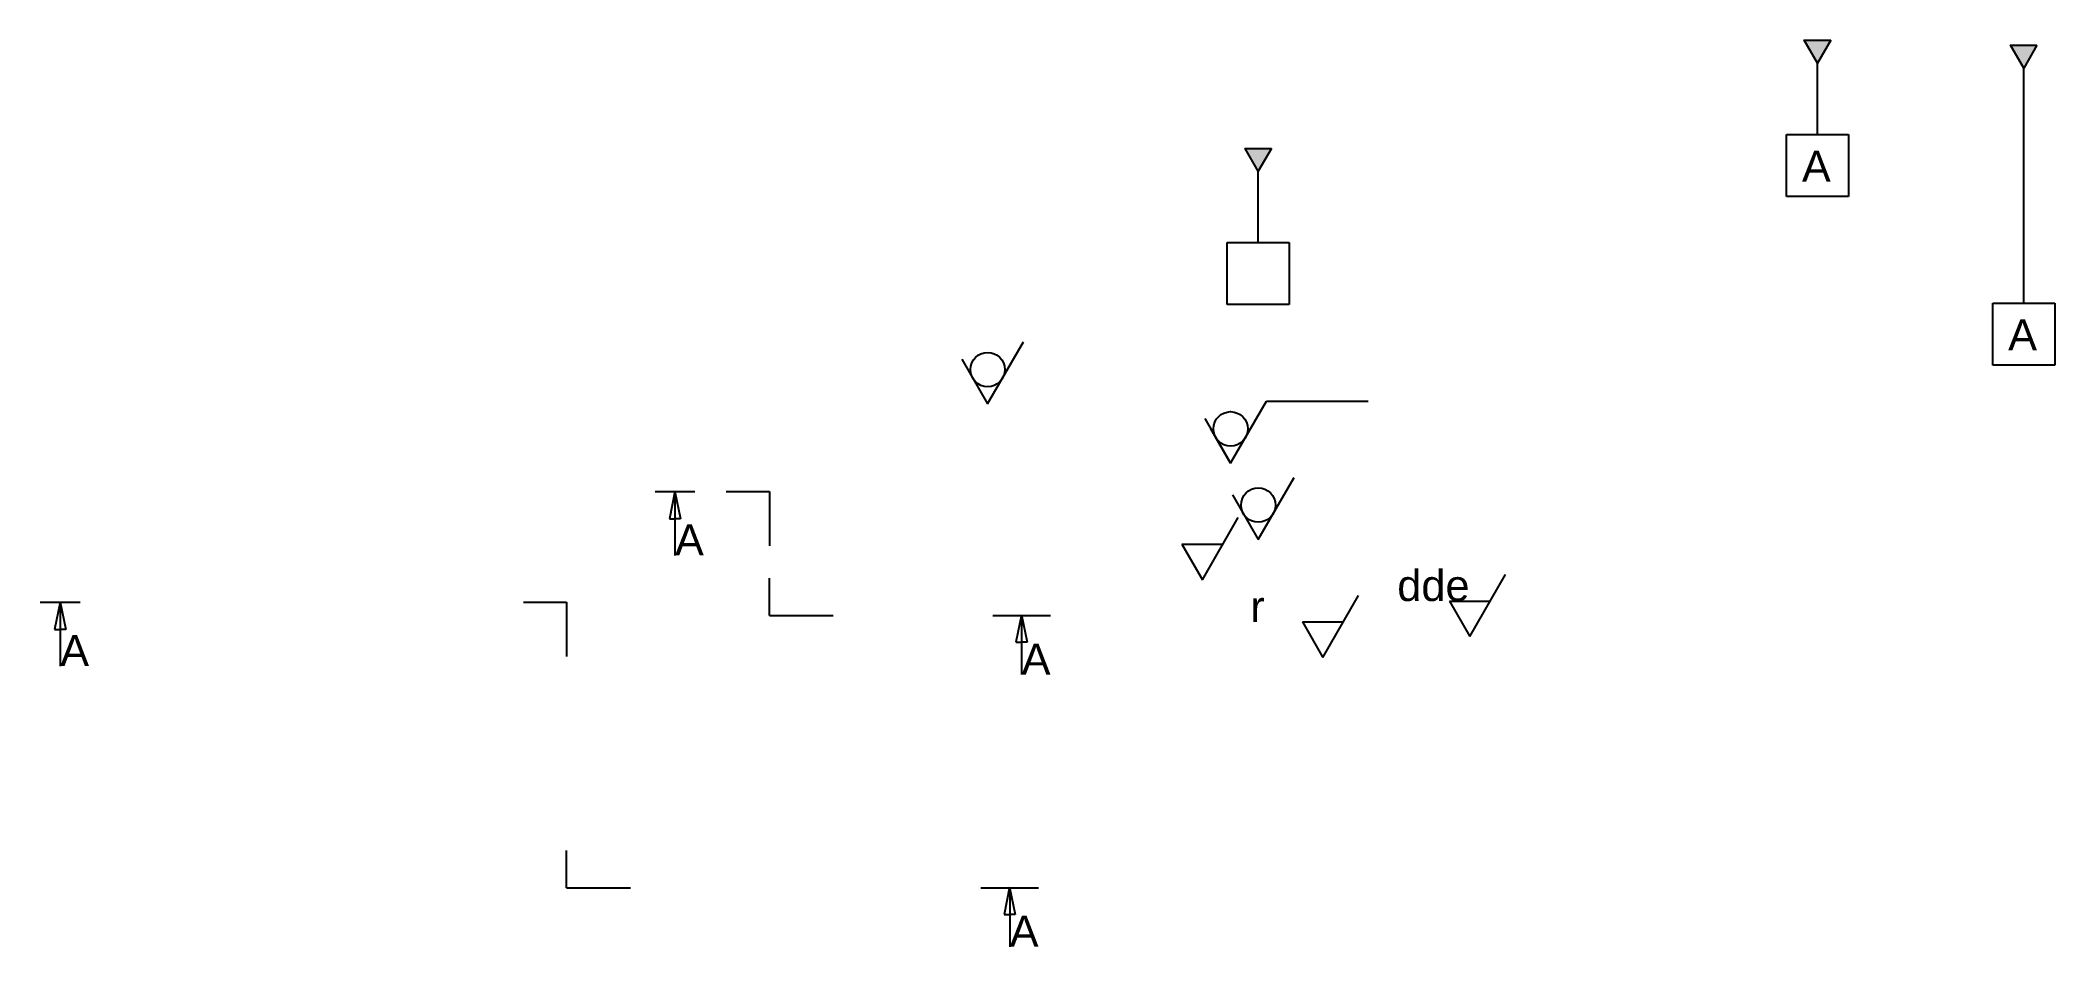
# Model space of a CAD drawing. Header units: millimetres. Extents: x -192 to 133, y -78 to 68.
import ezdxf

# ---------------------------------------------------------------- set-up
doc = ezdxf.new("R2010")
doc.units = ezdxf.units.MM
doc.styles.get("Standard").update_dxf_attribs({"font": 'arial.ttf'})

# ---------------------------------------------------------------- blocks, each defined once
blk = doc.blocks.new('знак')
for p, q in [((0, 0), (5.77, 10)), ((5.77, 10), (22.18, 10)), ((0, 0), (-3.2, 5.54))]:
    blk.add_line(p, q)
blk = doc.blocks.new('*U20')
h = blk.add_hatch(color=256)
h.dxf.hatch_style = 1
h.paths.add_polyline_path([(0, -3.7), (2.14, 0), (0, 0), (-2.14, 0)])
for p, q in [((0, -15.2), (0, -3.7)), ((-5, -25.2), (-5, -15.2)), ((-5, -15.2), (5, -15.2)), ((5, -15.2), (5, -25.2)), ((5, -25.2), (-5, -25.2))]:
    blk.add_line(p, q)
blk.add_lwpolyline([(2.14, 0), (0, -3.7), (-2.14, 0), (0, 0)], close=True)
blk.add_attdef('БАЗА', (-2.51, -22.81), '', height=5)
blk = doc.blocks.new('*U22')
h = blk.add_hatch(color=256)
h.dxf.hatch_style = 1
h.paths.add_polyline_path([(0, -3.7), (2.14, 0), (0, 0), (-2.14, 0)])
for p, q in [((0, -41.6), (0, -3.7)), ((-5, -51.6), (-5, -41.6)), ((-5, -41.6), (5, -41.6)), ((5, -41.6), (5, -51.6)), ((5, -51.6), (-5, -51.6))]:
    blk.add_line(p, q)
blk.add_lwpolyline([(2.14, 0), (0, -3.7), (-2.14, 0), (0, 0)], close=True)
blk.add_attdef('БАЗА', (-2.51, -49.21), '', height=5)
blk = doc.blocks.new('*U85')
for p, q in [((-18.45, -43.46), (-12.01, -43.46)), ((-15.23, -43.46), (-16.13, -47.86)), ((-15.23, -43.46), (-15.23, -53.74)), ((-15.23, -43.46), (-14.33, -47.86)), ((-6.95, -43.46), (0, -43.46)), ((0, -43.46), (0, -52.2)), ((-16.13, -47.86), (-15.23, -47.86)), ((-14.33, -47.86), (-15.23, -47.86)), ((0, -63.44), (0, -57.44)), ((0, -63.44), (10.3, -63.44)), ((36.03, -63.44), (45.29, -63.44)), ((40.64, -63.34), (39.74, -67.75)), ((40.64, -63.34), (41.55, -67.75)), ((40.66, -63.44), (40.66, -72.95)), ((39.74, -67.75), (40.64, -67.75)), ((41.55, -67.75), (40.64, -67.75))]:
    blk.add_line(p, q)
for tag, p in [('ВИД1', (-15.23, -53.74)), ('ВИД2', (40.66, -72.95))]:
    blk.add_attdef(tag, p, '', height=5)
blk = doc.blocks.new('ШерохОбкт')
for p, q in [((0, 0), (5.77, 10)), ((-4.15, 7.2), (0, 0))]:
    blk.add_line(p, q)
blk.add_circle((0, 5.54), 2.77)
blk = doc.blocks.new('*U94')
for p, q in [((-84.87, -43.46), (-78.43, -43.46)), ((-81.65, -43.46), (-82.55, -47.86)), ((-81.65, -43.46), (-81.65, -53.74)), ((-81.65, -43.46), (-80.74, -47.86)), ((-6.95, -43.46), (0, -43.46)), ((0, -43.46), (0, -52.2)), ((-82.55, -47.86), (-81.65, -47.86)), ((-80.74, -47.86), (-81.65, -47.86)), ((0, -89.47), (0, -83.47)), ((0, -89.47), (10.3, -89.47)), ((66.81, -89.47), (76.08, -89.47)), ((71.43, -89.37), (70.52, -93.77)), ((71.43, -89.37), (72.33, -93.77)), ((71.44, -89.47), (71.44, -98.98)), ((70.52, -93.77), (71.43, -93.77)), ((72.33, -93.77), (71.43, -93.77))]:
    blk.add_line(p, q)
for tag, p in [('ВИД1', (-81.65, -53.74)), ('ВИД2', (71.44, -98.98))]:
    blk.add_attdef(tag, p, '', height=5)
blk = doc.blocks.new('ШерохСрез')
for p, q in [((0, 0), (5.77, 10)), ((-3.3, 5.71), (0, 0)), ((-3.3, 5.71), (3.3, 5.71))]:
    blk.add_line(p, q)
blk.add_attdef('RZ', (-11.7, 5.71), '', height=5)

msp = doc.modelspace()

# ---------------------------------------------------------------- block references
for name, p, values in [('*U20', (94.63, 68.18), {'БАЗА': 'А'}), ('*U22', (127.88, 67.41), {'БАЗА': 'А'}), ('*U85', (-74.35, 38.88), {'ВИД1': 'А', 'ВИД2': 'А'}), ('ШерохСрез', (38.58, -27.93), {'RZ': 'dde'}), ('*U94', (-107.05, 21.03), {'ВИД1': 'А', 'ВИД2': 'А'}), ('ШерохСрез', (14.88, -31.31), {'RZ': 'r'})]:
    msp.add_blockref(name, p).add_auto_attribs(values)
for name, p in [('*U20', (4.47, 50.76)), ('ШерохОбкт', (-39.17, 9.56)), ('ШерохОбкт', (0, 0)), ('знак', (0, 0)), ('ШерохОбкт', (4.46, -12.3)), ('ШерохСрез', (-4.55, -18.78))]:
    msp.add_blockref(name, p)

doc.saveas('drawing.dxf')
